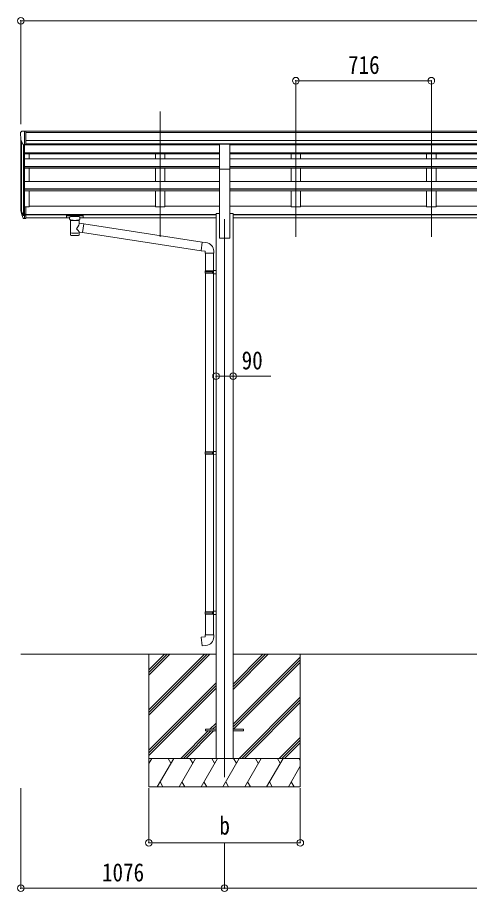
# Model space of a CAD drawing. Units: millimetres at full size. Extents: x -9783 to 33612, y -6828 to 11398.
# Drawn here: x 14999 to 17386, y -3952 to 668 of the extents above; entities that cross this region are included whole.
import ezdxf
from ezdxf.enums import TextEntityAlignment as Align

# ---------------------------------------------------------------- set-up
doc = ezdxf.new("R2010")
doc.units = ezdxf.units.MM
doc.header["$LTSCALE"] = 35
doc.header["$PDMODE"] = 32
doc.header["$PDSIZE"] = 35
for name, color, linetype, lineweight in [('0-0_0', 7, 'Continuous', 9), ('0-1_本体', 4, 'Continuous', 9), ('0-2_部品', 7, 'Continuous', 9), ('0-8_PARTS2', 6, 'Continuous', 9), ('0-A_寸法', 6, 'Continuous', 9)]:
    doc.layers.add(name, color=color, linetype=linetype, lineweight=lineweight)
doc.styles.add('ＭＳ ゴシック', font='')
doc.styles.get('ＭＳ ゴシック').set_extended_font_data('MS Gothic')

msp = doc.modelspace()

# ---------------------------------------------------------------- linework, layer by layer
at = {"layer": '0-0_0'}
for p, q in [((15016.96, -2698.21), (16047.76, -2698.21)), ((15692.96, -2698.21), (15692.96, -3398.21)), ((15692.96, -2992.38), (15987.14, -2698.21)), ((15692.96, -3006.52), (16001.28, -2698.21)), ((15692.96, -3020.67), (16015.42, -2698.21)), ((15692.96, -2808.54), (15803.29, -2698.21)), ((15692.96, -2794.39), (15789.15, -2698.21)), ((15692.96, -2780.25), (15775.01, -2698.21)), ((16138.16, -2698.21), (18947.76, -2698.21)), ((16138.16, -2883.84), (16323.79, -2698.21)), ((16138.16, -2869.69), (16309.65, -2698.21)), ((16138.16, -2855.55), (16295.51, -2698.21)), ((16138.16, -3067.68), (16492.96, -2712.89)), ((16492.96, -2698.21), (16492.96, -3398.21)), ((16138.16, -3081.82), (16492.96, -2727.03)), ((16140.42, -3093.71), (16492.96, -2741.17)), ((15692.96, -3204.51), (16047.76, -2849.72)), ((15692.96, -3218.66), (16047.76, -2863.86)), ((15692.96, -3232.8), (16047.76, -2878)), ((16169.77, -3248.21), (16492.96, -2925.02)), ((16183.91, -3248.21), (16492.96, -2939.16)), ((16198.05, -3248.21), (16492.96, -2953.3)), ((16015.9, -3093.71), (16047.76, -3061.85)), ((16030.04, -3093.71), (16047.76, -3075.99)), ((16044.18, -3093.71), (16047.76, -3090.13)), ((15861.4, -3248.21), (16006.9, -3102.71)), ((15875.54, -3248.21), (16021.04, -3102.71)), ((15889.68, -3248.21), (16035.18, -3102.71)), ((16381.9, -3248.21), (16492.96, -3137.15)), ((16396.04, -3248.21), (16492.96, -3151.29)), ((16410.18, -3248.21), (16492.96, -3165.43)), ((16492.96, -3248.21), (15692.96, -3248.21)), ((15692.96, -3275.71), (15708.84, -3248.21)), ((15737.7, -3398.21), (15824.31, -3248.21)), ((15809.31, -3274.19), (15794.31, -3248.2)), ((15853.17, -3398.2), (15939.78, -3248.21)), ((15924.78, -3274.19), (15909.77, -3248.21)), ((15968.64, -3398.21), (16055.25, -3248.21)), ((16040.25, -3274.19), (16025.25, -3248.21)), ((16084.11, -3398.21), (16170.72, -3248.21)), ((16155.72, -3274.19), (16140.72, -3248.2)), ((16199.58, -3398.21), (16286.19, -3248.21)), ((16271.19, -3274.19), (16256.19, -3248.21)), ((16315.05, -3398.21), (16401.66, -3248.21)), ((16371.66, -3248.21), (16386.66, -3274.19)), ((16487.13, -3248.21), (16492.96, -3258.31)), ((16430.52, -3398.21), (16492.96, -3290.07)), ((15752.7, -3372.23), (15767.7, -3398.21)), ((15868.17, -3372.23), (15883.17, -3398.2)), ((15983.64, -3372.22), (15998.64, -3398.21)), ((16099.11, -3372.23), (16114.11, -3398.21)), ((16214.58, -3372.23), (16229.58, -3398.21)), ((16330.05, -3372.23), (16345.05, -3398.21)), ((16445.52, -3372.23), (16460.52, -3398.21)), ((15692.96, -3398.21), (16492.96, -3398.21))]:
    msp.add_line(p, q, dxfattribs=at)
at = {"layer": '0-1_本体'}
for p, q in [((15043.46, 65.92), (20042.46, 65.92)), ((15043.46, 60.57), (20042.46, 60.57)), ((15016.96, -335.08), (15016.96, 29.16)), ((15021.24, 10.36), (15021.24, -359.35)), ((15043.46, 17.04), (20042.46, 17.03)), ((15030.96, -4.99), (15030.96, -377.35)), ((15036.96, -5.47), (16065.46, -5.47)), ((15036.96, -5.47), (15036.96, -332.91)), ((15043.46, -0.63), (20042.46, -0.63)), ((16065.46, -3.01), (15043.46, -3.01)), ((15727.96, -3.01), (15727.96, -5.47)), ((15777.96, -3.01), (15777.96, -5.47)), ((16120.46, -3.01), (18965.46, -3.01)), ((16120.46, -5.47), (18965.46, -5.47)), ((16443.96, -3.01), (16443.96, -5.47)), ((16493.96, -3.01), (16493.96, -5.47)), ((17159.96, -3.01), (17159.96, -5.47)), ((17209.96, -3.01), (17209.96, -5.47)), ((15036.96, -47.67), (16065.46, -47.67)), ((15036.96, -49.06), (16065.46, -49.06)), ((15036.96, -52.75), (16065.46, -52.75)), ((15036.96, -80), (16065.46, -80)), ((15061.96, -80), (15061.96, -52.75)), ((15727.96, -52.75), (15727.96, -80)), ((15777.96, -52.75), (15777.96, -80)), ((16120.46, -47.67), (18965.46, -47.67)), ((16120.46, -49.06), (18965.46, -49.06)), ((16120.46, -52.75), (18965.46, -52.75)), ((16120.46, -80), (18965.46, -80)), ((16443.96, -52.75), (16443.96, -80)), ((16493.96, -52.75), (16493.96, -80)), ((17159.96, -52.75), (17159.96, -80)), ((17209.96, -52.75), (17209.96, -80)), ((15036.96, -120.73), (16065.46, -120.73)), ((15036.96, -122.21), (16065.46, -122.21)), ((15036.96, -129.02), (16065.46, -129.02)), ((15061.96, -198.51), (15061.96, -129.02)), ((15727.96, -129.02), (15727.96, -198.51)), ((15777.96, -129.02), (15777.96, -198.51)), ((16065.46, -498.21), (16065.46, -134.26)), ((16120.46, -120.73), (18965.46, -120.73)), ((16120.46, -122.21), (18965.46, -122.21)), ((16120.46, -129.02), (18965.46, -129.02)), ((16120.46, -498.21), (16120.46, -134.26)), ((16443.96, -129.02), (16443.96, -198.51)), ((16493.96, -129.02), (16493.96, -198.51)), ((17159.96, -129.02), (17159.96, -198.51)), ((17209.96, -129.02), (17209.96, -198.51)), ((15036.96, -198.51), (16065.46, -198.51)), ((16120.46, -198.51), (18965.46, -198.51)), ((15036.96, -237.82), (16065.46, -237.82)), ((15036.96, -239.31), (16065.46, -239.31)), ((15036.96, -248.78), (16065.46, -248.78)), ((15061.96, -333.74), (15061.96, -248.78)), ((15727.96, -248.78), (15727.96, -333.74)), ((16120.46, -237.82), (18965.46, -237.82)), ((16120.46, -239.31), (18965.46, -239.31)), ((16120.46, -248.78), (18965.46, -248.78)), ((16443.96, -248.78), (16443.96, -333.74)), ((17159.96, -248.78), (17159.96, -333.74)), ((15043.46, -333.74), (15061.96, -333.74)), ((15061.96, -328.94), (15727.96, -328.94)), ((15777.96, -328.94), (16065.46, -328.94)), ((16047.96, -368.21), (16065.46, -368.21)), ((16047.96, -368.21), (16047.96, -3248.21)), ((16120.46, -328.94), (16443.96, -328.94)), ((16120.46, -368.21), (16137.96, -368.21)), ((16137.96, -368.21), (16137.96, -3248.21)), ((16493.96, -328.94), (17159.96, -328.94)), ((17209.96, -328.94), (17875.96, -328.94)), ((15043.46, -373.24), (16047.96, -373.24)), ((15043.46, -374.62), (16047.96, -374.62)), ((15043.46, -391.8), (15274.96, -391.8)), ((15328.96, -391.8), (16047.96, -391.8)), ((16137.96, -373.24), (18947.96, -373.24)), ((16137.96, -374.62), (18947.96, -374.62)), ((16137.96, -391.8), (18947.96, -391.8)), ((16065.46, -498.21), (16120.46, -498.21))]:
    msp.add_line(p, q, dxfattribs=at)
for points in [[(15777.96, -248.78), (15777.96, -333.74), (15727.96, -333.74)], [(16493.96, -248.78), (16493.96, -333.74), (16443.96, -333.74)], [(17209.96, -248.78), (17209.96, -333.74), (17159.96, -333.74)]]:
    msp.add_lwpolyline(points, dxfattribs=at)
at = {"layer": '0-2_部品'}
for p, q in [((15014.96, 58.15), (15014.96, 57.52)), ((15021.87, 66.95), (15017.8, 61.14)), ((15024.96, 67.52), (15022.63, 67.38)), ((15024.96, 67.52), (15043.46, 67.52)), ((15036.96, -5.47), (15036.96, 67.52)), ((15043.46, 67.52), (15053.46, 67.43)), ((15043.46, -4.47), (15043.46, 67.52)), ((15053.46, 65.92), (15053.46, 67.43)), ((15029.33, -3.65), (15020.06, 12.41)), ((15036.96, -5.47), (15031.75, -5.15)), ((15043.46, -4.47), (15036.96, -4.47)), ((16065.46, -2.35), (16120.46, -2.35)), ((16065.46, -134.42), (16065.46, -2.35)), ((16120.46, -134.42), (16120.46, -2.35)), ((16065.46, -134.42), (16120.46, -134.42)), ((15019.35, -358.95), (15029.51, -378.12)), ((15030.53, -376.87), (15020.77, -358.46)), ((15036.96, -332.91), (15036.96, -394.79)), ((15043.46, -332.91), (15036.96, -332.91)), ((15043.46, -332.91), (15043.46, -393.97)), ((15021.94, -375.81), (15029.51, -393.29)), ((15036.96, -377.62), (15031.82, -377.62)), ((15036.96, -379.62), (15032.11, -379.62)), ((15036.96, -394.79), (15032.11, -394.79)), ((15043.46, -371.22), (15036.96, -371.22)), ((15043.46, -376.62), (15036.96, -376.62)), ((15043.46, -393.97), (15036.96, -393.97)), ((15258.46, -379.69), (15258.46, -390.44)), ((15258.46, -379.88), (15258.46, -381.42)), ((15260.46, -379.02), (15343.46, -379.02)), ((15260.46, -381.2), (15343.46, -381.2)), ((15260.46, -391.11), (15274.96, -391.11)), ((15274.96, -397.92), (15274.96, -387.64)), ((15279.06, -402.42), (15279.04, -482.71)), ((15324.86, -419.99), (15324.86, -402.41)), ((15328.96, -397.92), (15328.96, -387.64)), ((15328.96, -391.11), (15343.46, -391.11)), ((15345.46, -379.69), (15345.46, -390.44)), ((15350.08, -423.9), (15324.86, -419.98)), ((15350.08, -423.9), (15343.06, -469.16)), ((15350.08, -423.9), (15974.04, -520.69)), ((15324.88, -482.71), (15324.86, -466.08)), ((15324.86, -466.33), (15343.06, -469.16)), ((15970.03, -566.52), (15343.06, -469.16)), ((15994.88, -522.52), (15974.04, -520.69)), ((15989.96, -578.26), (16035.96, -578.26)), ((15991.96, -578.26), (15991.96, -672.26)), ((16033.96, -578.26), (16033.96, -669.7)), ((16035.96, -578.26), (16035.96, -567.35)), ((15989.96, -674.26), (15990.96, -672.26)), ((15989.96, -674.26), (16033.96, -674.26)), ((15989.96, -674.26), (15989.96, -682.26)), ((15989.96, -682.26), (16033.96, -682.26)), ((15989.96, -682.26), (15990.96, -684.26)), ((15990.96, -672.26), (16033.96, -672.26)), ((15990.96, -684.26), (16033.96, -684.26)), ((15991.96, -684.26), (15991.96, -1628.45)), ((16029.48, -674.26), (16029.05, -672.26)), ((16031.96, -669.76), (16047.96, -669.29)), ((16031.96, -671.76), (16031.96, -669.76)), ((16031.96, -671.76), (16033.96, -671.76)), ((16031.96, -686.76), (16031.96, -684.76)), ((16031.96, -686.76), (16047.96, -687.23)), ((16033.96, -686.82), (16033.96, -1625.89)), ((16047.96, -669.29), (16047.96, -687.23)), ((15989.96, -1630.45), (15990.96, -1628.45)), ((15989.96, -1630.45), (16033.96, -1630.45)), ((15989.96, -1630.45), (15989.96, -1638.45)), ((15989.96, -1638.45), (16033.96, -1638.45)), ((15989.96, -1638.45), (15990.96, -1640.45)), ((15990.96, -1628.45), (16033.96, -1628.45)), ((15990.96, -1640.45), (16033.96, -1640.45)), ((15991.96, -1640.45), (15991.96, -2473.61)), ((16029.48, -1630.45), (16029.05, -1628.45)), ((16031.96, -1625.95), (16047.96, -1625.48)), ((16031.96, -1627.95), (16031.96, -1625.95)), ((16031.96, -1627.95), (16033.96, -1627.95)), ((16031.96, -1642.95), (16031.96, -1640.95)), ((16031.96, -1642.95), (16047.96, -1643.42)), ((16033.96, -1643.01), (16033.96, -2471.05)), ((16047.96, -1625.48), (16047.96, -1643.42)), ((15989.96, -2475.61), (15990.96, -2473.61)), ((15989.96, -2475.61), (16033.96, -2475.61)), ((15989.96, -2475.61), (15989.96, -2483.61)), ((15989.96, -2483.61), (16033.96, -2483.61)), ((15989.96, -2483.61), (15990.96, -2485.61)), ((15990.96, -2473.61), (16033.96, -2473.61)), ((15990.96, -2485.61), (16033.96, -2485.61)), ((15991.96, -2485.61), (15991.96, -2595.61)), ((16029.48, -2475.61), (16029.05, -2473.61)), ((16031.96, -2471.11), (16047.96, -2470.64)), ((16031.96, -2473.11), (16031.96, -2471.11)), ((16031.96, -2473.11), (16033.96, -2473.11)), ((16031.96, -2488.11), (16031.96, -2486.11)), ((16031.96, -2488.11), (16047.96, -2488.58)), ((16033.96, -2488.17), (16033.96, -2595.61)), ((16047.96, -2470.64), (16047.96, -2488.58)), ((15989.96, -2595.61), (16035.96, -2595.61)), ((15989.96, -2605.61), (15989.96, -2595.61)), ((16035.96, -2595.61), (16035.96, -2606.53))]:
    msp.add_line(p, q, dxfattribs=at)
at = {"layer": '0-2_部品', "color": 4}
for p, q in [((15993.16, -3093.71), (15993.16, -3102.71)), ((16047.96, -3093.71), (15993.16, -3093.71)), ((16192.76, -3093.71), (16137.96, -3093.71)), ((16047.96, -3102.71), (15993.16, -3102.71))]:
    msp.add_line(p, q, dxfattribs=at)
at = {"layer": '0-2_部品'}
for points in [[(15258.46, -379.69), (15258.5, -379.49), (15258.58, -379.35), (15258.68, -379.26), (15258.78, -379.2), (15258.9, -379.15), (15259.19, -379.09), (15259.68, -379.04), (15260.22, -379.02), (15260.46, -379.02)], [(15258.46, -390.44), (15258.5, -390.64), (15258.58, -390.78), (15258.68, -390.87), (15258.78, -390.93), (15258.9, -390.98), (15259.19, -391.04), (15259.68, -391.09), (15260.22, -391.11), (15260.46, -391.11)], [(15275, -397.86), (15274.97, -398.22), (15275.22, -399.17), (15275.74, -400.06), (15276.54, -400.9), (15277.66, -401.69), (15279.06, -402.42)], [(15324.86, -402.41), (15325.09, -402.31), (15326.45, -401.58), (15327.56, -400.73), (15328.32, -399.86), (15328.78, -398.96), (15328.95, -398.08)], [(15343.46, -379.02), (15343.81, -379.03), (15344.34, -379.05), (15344.79, -379.1), (15345.09, -379.18), (15345.26, -379.28), (15345.38, -379.42), (15345.45, -379.6), (15345.46, -379.69)], [(15343.46, -391.11), (15343.81, -391.1), (15344.34, -391.08), (15344.79, -391.03), (15345.09, -390.95), (15345.26, -390.85), (15345.38, -390.71), (15345.45, -390.53), (15345.46, -390.44)], [(15974.04, -520.69), (15970.03, -566.52), (15989.96, -568.26), (15989.96, -578.26)], [(16029.48, -674.26), (16029.48, -682.26), (16029.05, -684.26)], [(16031.96, -684.76), (16033.96, -684.76), (16033.96, -671.76)], [(16029.48, -1630.45), (16029.48, -1638.45), (16029.05, -1640.45)], [(16031.96, -1640.95), (16033.96, -1640.95), (16033.96, -1627.95)], [(16029.48, -2475.61), (16029.48, -2483.61), (16029.05, -2485.61)], [(16031.96, -2486.11), (16033.96, -2486.11), (16033.96, -2473.11)], [(15994.88, -2651.36), (15974.04, -2653.18), (15970.03, -2607.35), (15989.96, -2605.61)]]:
    msp.add_lwpolyline(points, dxfattribs=at)
at = {"layer": '0-2_部品', "color": 4}
msp.add_lwpolyline([(16192.76, -3093.71), (16192.76, -3102.71), (16137.96, -3102.71)], dxfattribs=at)
at = {"layer": '0-2_部品'}
for centre, radius, start, end in [((15017.96, 58.15), 3, 93, 180), ((15216.96, 57.52), 202, 180, 192.90261), ((15022.69, 66.38), 1, 93.5, 145), ((15031.93, -2.15), 3, 210, 266.5), ((15105.62, -336.78), 89.07, 174.49576, 194.41188), ((15104.91, -332.5), 88.05, 177.22392, 197.21071), ((15150.18, -339.73), 133.22, 183.27987, 195.71302), ((15032.11, -376.62), 3, 210, 270), ((15032.11, -391.79), 3, 210, 270), ((15031.82, -376.12), 1.5, 210, 270), ((15990.96, -567.35), 45, 0, 85), ((15990.96, -2606.53), 45, 275, 0)]:
    msp.add_arc(centre, radius, start, end, dxfattribs=at)
for centre, major_axis, ratio, start_param, end_param in [((15260.46, -381.42), (2, 0), 0.109601, 1.5707963, 3.1415927), ((15301.96, -387.64), (27, 0), 0.122176, 6.2831853, 9.424778), ((15301.97, -402.87), (-22.91, 0.42), 0.072511, 0.0008029, 1.5715993), ((15301.97, -404.49), (-22.91, 0.42), 0.072511, 0.0008029, 1.5715993), ((15301.95, -402.87), (22.92, 0.42), 0.07247, 4.71158, 6.2823764), ((15301.95, -404.49), (22.92, 0.42), 0.07247, 4.71158, 6.2823764), ((15312.96, -397.92), (16, 0), 0.361356, 6.2636979, 6.2831853), ((15343.46, -381.42), (2, 0), 0.109601, 0, 1.5707963), ((15301.96, -446.53), (-22.81, -26.62), 0.234429, 1.6855472, 3.1268519), ((15304.51, -443.89), (20.32, -22.25), 0.045535, 0.0389954, 1.3075346), ((15301.96, -482.71), (22.92, 0), 0.101955, 3.1415499, 6.2833984), ((15301.96, -470.27), (22.91, 0), 0.122865, 3.1415927, 6.2831853)]:
    msp.add_ellipse(centre, major_axis=major_axis, ratio=ratio, start_param=start_param, end_param=end_param, dxfattribs=at)
at = {"layer": '0-8_PARTS2', "color": 2}
for p, q in [((15752.96, -492), (15752.96, 170.52)), ((16468.96, -492), (16468.96, 170.52)), ((17184.96, -492), (17184.96, 170.52)), ((16092.96, -398.21), (16092.96, -3348.21))]:
    msp.add_line(p, q, dxfattribs=at)
at = {"layer": '0-A_寸法'}
for p, q in [((15016.96, 650.15), (15016.96, 104.53)), ((15016.96, 650.15), (20068.96, 650.15)), ((16468.96, 333.53), (16468.96, 104.53)), ((16468.96, 333.53), (17184.96, 333.53)), ((17184.96, 333.53), (17184.96, 104.53)), ((16047.96, -1228.39), (16137.96, -1228.39)), ((16137.96, -1228.39), (16337.96, -1228.39)), ((15016.96, -3934.57), (15016.96, -3405.62)), ((15692.96, -3694.59), (15692.96, -3405.62)), ((16492.96, -3694.59), (16492.96, -3405.62)), ((15692.96, -3694.59), (16492.96, -3694.59)), ((16092.96, -3934.57), (16092.96, -3694.59)), ((15016.96, -3934.57), (16092.96, -3934.57)), ((16092.96, -3934.57), (18992.96, -3934.57))]:
    msp.add_line(p, q, dxfattribs=at)
for p in [(15016.96, 650.15), (16468.96, 333.53), (17184.96, 333.53), (16047.96, -1228.39), (16137.96, -1228.39), (15692.96, -3694.59), (16492.96, -3694.59), (15016.96, -3934.57), (16092.96, -3934.57)]:
    msp.add_point(p, dxfattribs=at)

# ---------------------------------------------------------------- texts
at = {"layer": '0-A_寸法', "color": 7, "style": 'ＭＳ ゴシック', "width": 0.85}
for s, p in [('716', (16744.93, 340.53)), ('90', (16183.27, -1221.39)), ('b', (16065.61, -3680.22)), ('1076', (15445.58, -3927.57))]:
    msp.add_text(s, height=96.22, dxfattribs=at).set_placement(p, align=Align.BOTTOM_LEFT)

doc.saveas('drawing.dxf')
